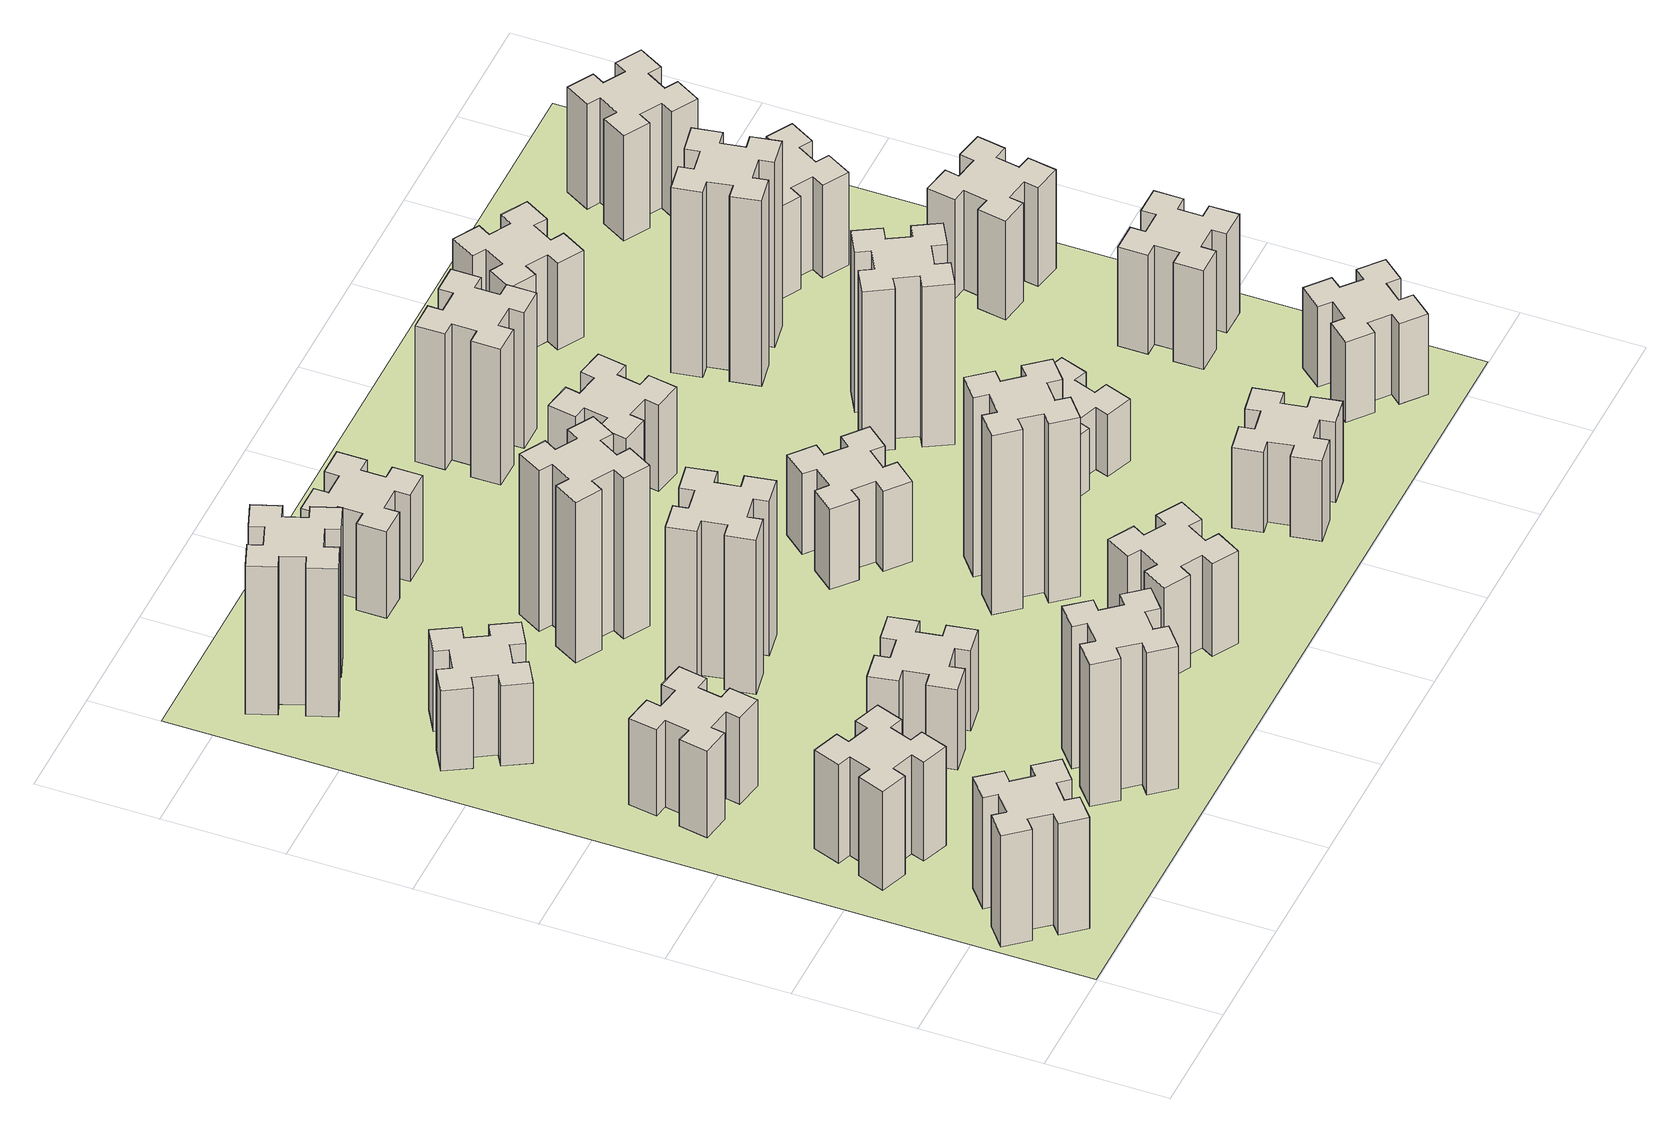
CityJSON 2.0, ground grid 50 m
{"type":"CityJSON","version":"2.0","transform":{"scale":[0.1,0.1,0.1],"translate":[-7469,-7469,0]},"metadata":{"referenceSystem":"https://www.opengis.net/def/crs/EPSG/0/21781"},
"CityObjects":{
"building1":{"type":"Building","attributes":{"class":"1000","function":"1000","usage":"1000","yearOfConstruction":2016,"roofType":"1000","measuredHeight":54,"storeysAboveGround":30,"storeysBelowGround":0},"geometry":[{"type":"Solid","lod":"1","boundaries":[[[[0,1,2,3,4,5,6,7,8,9,10,11,12,13,14,15,16,17,18,19]],[[17,16,20,21]],[[16,15,22,20]],[[15,14,23,22]],[[14,13,24,23]],[[13,12,25,24]],[[12,11,26,25]],[[11,10,27,26]],[[10,9,28,27]],[[9,8,29,28]],[[8,7,30,29]],[[7,6,31,30]],[[6,5,32,31]],[[5,4,33,32]],[[4,3,34,33]],[[3,2,35,34]],[[2,1,36,35]],[[1,0,37,36]],[[0,19,38,37]],[[19,18,39,38]],[[18,17,21,39]],[[24,25,26,27,28,29,30,31,32,33,34,35,36,37,38,39,21,20,22,23]]]]}]},
"building2":{"type":"Building","attributes":{"class":"1000","function":"1000","usage":"1000","yearOfConstruction":2016,"roofType":"1000","measuredHeight":48,"storeysAboveGround":30,"storeysBelowGround":0},"geometry":[{"type":"Solid","lod":"1","boundaries":[[[[40,41,42,43,44,45,46,47,48,49,50,51,52,53,54,55,56,57,58,59]],[[57,56,60,61]],[[56,55,62,60]],[[55,54,63,62]],[[54,53,64,63]],[[53,52,65,64]],[[52,51,66,65]],[[51,50,67,66]],[[50,49,68,67]],[[49,48,69,68]],[[48,47,70,69]],[[47,46,71,70]],[[46,45,72,71]],[[45,44,73,72]],[[44,43,74,73]],[[43,42,75,74]],[[42,41,76,75]],[[41,40,77,76]],[[40,59,78,77]],[[59,58,79,78]],[[58,57,61,79]],[[64,65,66,67,68,69,70,71,72,73,74,75,76,77,78,79,61,60,62,63]]]]}]},
"building3":{"type":"Building","attributes":{"class":"1000","function":"1000","usage":"1000","yearOfConstruction":2016,"roofType":"1000","measuredHeight":42,"storeysAboveGround":30,"storeysBelowGround":0},"geometry":[{"type":"Solid","lod":"1","boundaries":[[[[80,81,82,83,84,85,86,87,88,89,90,91,92,93,94,95,96,97,98,99]],[[97,96,100,101]],[[96,95,102,100]],[[95,94,103,102]],[[94,93,104,103]],[[93,92,105,104]],[[92,91,106,105]],[[91,90,107,106]],[[90,89,108,107]],[[89,88,109,108]],[[88,87,110,109]],[[87,86,111,110]],[[86,85,112,111]],[[85,84,113,112]],[[84,83,114,113]],[[83,82,115,114]],[[82,81,116,115]],[[81,80,117,116]],[[80,99,118,117]],[[99,98,119,118]],[[98,97,101,119]],[[104,105,106,107,108,109,110,111,112,113,114,115,116,117,118,119,101,100,102,103]]]]}]},
"building4":{"type":"Building","attributes":{"class":"1000","function":"1000","usage":"1000","yearOfConstruction":2016,"roofType":"1000","measuredHeight":39,"storeysAboveGround":30,"storeysBelowGround":0},"geometry":[{"type":"Solid","lod":"1","boundaries":[[[[120,121,122,123,124,125,126,127,128,129,130,131,132,133,134,135,136,137,138,139]],[[137,136,140,141]],[[136,135,142,140]],[[135,134,143,142]],[[134,133,144,143]],[[133,132,145,144]],[[132,131,146,145]],[[131,130,147,146]],[[130,129,148,147]],[[129,128,149,148]],[[128,127,150,149]],[[127,126,151,150]],[[126,125,152,151]],[[125,124,153,152]],[[124,123,154,153]],[[123,122,155,154]],[[122,121,156,155]],[[121,120,157,156]],[[120,139,158,157]],[[139,138,159,158]],[[138,137,141,159]],[[144,145,146,147,148,149,150,151,152,153,154,155,156,157,158,159,141,140,142,143]]]]}]},
"building5":{"type":"Building","attributes":{"class":"1000","function":"1000","usage":"1000","yearOfConstruction":2016,"roofType":"1000","measuredHeight":69,"storeysAboveGround":30,"storeysBelowGround":0},"geometry":[{"type":"Solid","lod":"1","boundaries":[[[[160,161,162,163,164,165,166,167,168,169,170,171,172,173,174,175,176,177,178,179]],[[177,176,180,181]],[[176,175,182,180]],[[175,174,183,182]],[[174,173,184,183]],[[173,172,185,184]],[[172,171,186,185]],[[171,170,187,186]],[[170,169,188,187]],[[169,168,189,188]],[[168,167,190,189]],[[167,166,191,190]],[[166,165,192,191]],[[165,164,193,192]],[[164,163,194,193]],[[163,162,195,194]],[[162,161,196,195]],[[161,160,197,196]],[[160,179,198,197]],[[179,178,199,198]],[[178,177,181,199]],[[184,185,186,187,188,189,190,191,192,193,194,195,196,197,198,199,181,180,182,183]]]]}]},
"building6":{"type":"Building","attributes":{"class":"1000","function":"1000","usage":"1000","yearOfConstruction":2016,"roofType":"1000","measuredHeight":39,"storeysAboveGround":30,"storeysBelowGround":0},"geometry":[{"type":"Solid","lod":"1","boundaries":[[[[200,201,202,203,204,205,206,207,208,209,210,211,212,213,214,215,216,217,218,219]],[[217,216,220,221]],[[216,215,222,220]],[[215,214,223,222]],[[214,213,224,223]],[[213,212,225,224]],[[212,211,226,225]],[[211,210,227,226]],[[210,209,228,227]],[[209,208,229,228]],[[208,207,230,229]],[[207,206,231,230]],[[206,205,232,231]],[[205,204,233,232]],[[204,203,234,233]],[[203,202,235,234]],[[202,201,236,235]],[[201,200,237,236]],[[200,219,238,237]],[[219,218,239,238]],[[218,217,221,239]],[[224,225,226,227,228,229,230,231,232,233,234,235,236,237,238,239,221,220,222,223]]]]}]},
"building7":{"type":"Building","attributes":{"class":"1000","function":"1000","usage":"1000","yearOfConstruction":2016,"roofType":"1000","measuredHeight":72,"storeysAboveGround":30,"storeysBelowGround":0},"geometry":[{"type":"Solid","lod":"1","boundaries":[[[[240,241,242,243,244,245,246,247,248,249,250,251,252,253,254,255,256,257,258,259]],[[257,256,260,261]],[[256,255,262,260]],[[255,254,263,262]],[[254,253,264,263]],[[253,252,265,264]],[[252,251,266,265]],[[251,250,267,266]],[[250,249,268,267]],[[249,248,269,268]],[[248,247,270,269]],[[247,246,271,270]],[[246,245,272,271]],[[245,244,273,272]],[[244,243,274,273]],[[243,242,275,274]],[[242,241,276,275]],[[241,240,277,276]],[[240,259,278,277]],[[259,258,279,278]],[[258,257,261,279]],[[264,265,266,267,268,269,270,271,272,273,274,275,276,277,278,279,261,260,262,263]]]]}]},
"building8":{"type":"Building","attributes":{"class":"1000","function":"1000","usage":"1000","yearOfConstruction":2016,"roofType":"1000","measuredHeight":75,"storeysAboveGround":30,"storeysBelowGround":0},"geometry":[{"type":"Solid","lod":"1","boundaries":[[[[280,281,282,283,284,285,286,287,288,289,290,291,292,293,294,295,296,297,298,299]],[[297,296,300,301]],[[296,295,302,300]],[[295,294,303,302]],[[294,293,304,303]],[[293,292,305,304]],[[292,291,306,305]],[[291,290,307,306]],[[290,289,308,307]],[[289,288,309,308]],[[288,287,310,309]],[[287,286,311,310]],[[286,285,312,311]],[[285,284,313,312]],[[284,283,314,313]],[[283,282,315,314]],[[282,281,316,315]],[[281,280,317,316]],[[280,299,318,317]],[[299,298,319,318]],[[298,297,301,319]],[[304,305,306,307,308,309,310,311,312,313,314,315,316,317,318,319,301,300,302,303]]]]}]},
"building9":{"type":"Building","attributes":{"class":"1000","function":"1000","usage":"1000","yearOfConstruction":2016,"roofType":"1000","measuredHeight":78,"storeysAboveGround":30,"storeysBelowGround":0},"geometry":[{"type":"Solid","lod":"1","boundaries":[[[[320,321,322,323,324,325,326,327,328,329,330,331,332,333,334,335,336,337,338,339]],[[337,336,340,341]],[[336,335,342,340]],[[335,334,343,342]],[[334,333,344,343]],[[333,332,345,344]],[[332,331,346,345]],[[331,330,347,346]],[[330,329,348,347]],[[329,328,349,348]],[[328,327,350,349]],[[327,326,351,350]],[[326,325,352,351]],[[325,324,353,352]],[[324,323,354,353]],[[323,322,355,354]],[[322,321,356,355]],[[321,320,357,356]],[[320,339,358,357]],[[339,338,359,358]],[[338,337,341,359]],[[344,345,346,347,348,349,350,351,352,353,354,355,356,357,358,359,341,340,342,343]]]]}]},
"building10":{"type":"Building","attributes":{"class":"1000","function":"1000","usage":"1000","yearOfConstruction":2016,"roofType":"1000","measuredHeight":45,"storeysAboveGround":30,"storeysBelowGround":0},"geometry":[{"type":"Solid","lod":"1","boundaries":[[[[360,361,362,363,364,365,366,367,368,369,370,371,372,373,374,375,376,377,378,379]],[[377,376,380,381]],[[376,375,382,380]],[[375,374,383,382]],[[374,373,384,383]],[[373,372,385,384]],[[372,371,386,385]],[[371,370,387,386]],[[370,369,388,387]],[[369,368,389,388]],[[368,367,390,389]],[[367,366,391,390]],[[366,365,392,391]],[[365,364,393,392]],[[364,363,394,393]],[[363,362,395,394]],[[362,361,396,395]],[[361,360,397,396]],[[360,379,398,397]],[[379,378,399,398]],[[378,377,381,399]],[[384,385,386,387,388,389,390,391,392,393,394,395,396,397,398,399,381,380,382,383]]]]}]},
"building11":{"type":"Building","attributes":{"class":"1000","function":"1000","usage":"1000","yearOfConstruction":2016,"roofType":"1000","measuredHeight":42,"storeysAboveGround":30,"storeysBelowGround":0},"geometry":[{"type":"Solid","lod":"1","boundaries":[[[[400,401,402,403,404,405,406,407,408,409,410,411,412,413,414,415,416,417,418,419]],[[417,416,420,421]],[[416,415,422,420]],[[415,414,423,422]],[[414,413,424,423]],[[413,412,425,424]],[[412,411,426,425]],[[411,410,427,426]],[[410,409,428,427]],[[409,408,429,428]],[[408,407,430,429]],[[407,406,431,430]],[[406,405,432,431]],[[405,404,433,432]],[[404,403,434,433]],[[403,402,435,434]],[[402,401,436,435]],[[401,400,437,436]],[[400,419,438,437]],[[419,418,439,438]],[[418,417,421,439]],[[424,425,426,427,428,429,430,431,432,433,434,435,436,437,438,439,421,420,422,423]]]]}]},
"building12":{"type":"Building","attributes":{"class":"1000","function":"1000","usage":"1000","yearOfConstruction":2016,"roofType":"1000","measuredHeight":87,"storeysAboveGround":30,"storeysBelowGround":0},"geometry":[{"type":"Solid","lod":"1","boundaries":[[[[440,441,442,443,444,445,446,447,448,449,450,451,452,453,454,455,456,457,458,459]],[[457,456,460,461]],[[456,455,462,460]],[[455,454,463,462]],[[454,453,464,463]],[[453,452,465,464]],[[452,451,466,465]],[[451,450,467,466]],[[450,449,468,467]],[[449,448,469,468]],[[448,447,470,469]],[[447,446,471,470]],[[446,445,472,471]],[[445,444,473,472]],[[444,443,474,473]],[[443,442,475,474]],[[442,441,476,475]],[[441,440,477,476]],[[440,459,478,477]],[[459,458,479,478]],[[458,457,461,479]],[[464,465,466,467,468,469,470,471,472,473,474,475,476,477,478,479,461,460,462,463]]]]}]},
"building13":{"type":"Building","attributes":{"class":"1000","function":"1000","usage":"1000","yearOfConstruction":2016,"roofType":"1000","measuredHeight":39,"storeysAboveGround":30,"storeysBelowGround":0},"geometry":[{"type":"Solid","lod":"1","boundaries":[[[[480,481,482,483,484,485,486,487,488,489,490,491,492,493,494,495,496,497,498,499]],[[497,496,500,501]],[[496,495,502,500]],[[495,494,503,502]],[[494,493,504,503]],[[493,492,505,504]],[[492,491,506,505]],[[491,490,507,506]],[[490,489,508,507]],[[489,488,509,508]],[[488,487,510,509]],[[487,486,511,510]],[[486,485,512,511]],[[485,484,513,512]],[[484,483,514,513]],[[483,482,515,514]],[[482,481,516,515]],[[481,480,517,516]],[[480,499,518,517]],[[499,498,519,518]],[[498,497,501,519]],[[504,505,506,507,508,509,510,511,512,513,514,515,516,517,518,519,501,500,502,503]]]]}]},
"building14":{"type":"Building","attributes":{"class":"1000","function":"1000","usage":"1000","yearOfConstruction":2016,"roofType":"1000","measuredHeight":42,"storeysAboveGround":30,"storeysBelowGround":0},"geometry":[{"type":"Solid","lod":"1","boundaries":[[[[520,521,522,523,524,525,526,527,528,529,530,531,532,533,534,535,536,537,538,539]],[[537,536,540,541]],[[536,535,542,540]],[[535,534,543,542]],[[534,533,544,543]],[[533,532,545,544]],[[532,531,546,545]],[[531,530,547,546]],[[530,529,548,547]],[[529,528,549,548]],[[528,527,550,549]],[[527,526,551,550]],[[526,525,552,551]],[[525,524,553,552]],[[524,523,554,553]],[[523,522,555,554]],[[522,521,556,555]],[[521,520,557,556]],[[520,539,558,557]],[[539,538,559,558]],[[538,537,541,559]],[[544,545,546,547,548,549,550,551,552,553,554,555,556,557,558,559,541,540,542,543]]]]}]},
"building15":{"type":"Building","attributes":{"class":"1000","function":"1000","usage":"1000","yearOfConstruction":2016,"roofType":"1000","measuredHeight":39,"storeysAboveGround":30,"storeysBelowGround":0},"geometry":[{"type":"Solid","lod":"1","boundaries":[[[[560,561,562,563,564,565,566,567,568,569,570,571,572,573,574,575,576,577,578,579]],[[577,576,580,581]],[[576,575,582,580]],[[575,574,583,582]],[[574,573,584,583]],[[573,572,585,584]],[[572,571,586,585]],[[571,570,587,586]],[[570,569,588,587]],[[569,568,589,588]],[[568,567,590,589]],[[567,566,591,590]],[[566,565,592,591]],[[565,564,593,592]],[[564,563,594,593]],[[563,562,595,594]],[[562,561,596,595]],[[561,560,597,596]],[[560,579,598,597]],[[579,578,599,598]],[[578,577,581,599]],[[584,585,586,587,588,589,590,591,592,593,594,595,596,597,598,599,581,580,582,583]]]]}]},
"building16":{"type":"Building","attributes":{"class":"1000","function":"1000","usage":"1000","yearOfConstruction":2016,"roofType":"1000","measuredHeight":66,"storeysAboveGround":30,"storeysBelowGround":0},"geometry":[{"type":"Solid","lod":"1","boundaries":[[[[600,601,602,603,604,605,606,607,608,609,610,611,612,613,614,615,616,617,618,619]],[[617,616,620,621]],[[616,615,622,620]],[[615,614,623,622]],[[614,613,624,623]],[[613,612,625,624]],[[612,611,626,625]],[[611,610,627,626]],[[610,609,628,627]],[[609,608,629,628]],[[608,607,630,629]],[[607,606,631,630]],[[606,605,632,631]],[[605,604,633,632]],[[604,603,634,633]],[[603,602,635,634]],[[602,601,636,635]],[[601,600,637,636]],[[600,619,638,637]],[[619,618,639,638]],[[618,617,621,639]],[[624,625,626,627,628,629,630,631,632,633,634,635,636,637,638,639,621,620,622,623]]]]}]},
"building17":{"type":"Building","attributes":{"class":"1000","function":"1000","usage":"1000","yearOfConstruction":2016,"roofType":"1000","measuredHeight":30,"storeysAboveGround":30,"storeysBelowGround":0},"geometry":[{"type":"Solid","lod":"1","boundaries":[[[[640,641,642,643,644,645,646,647,648,649,650,651,652,653,654,655,656,657,658,659]],[[657,656,660,661]],[[656,655,662,660]],[[655,654,663,662]],[[654,653,664,663]],[[653,652,665,664]],[[652,651,666,665]],[[651,650,667,666]],[[650,649,668,667]],[[649,648,669,668]],[[648,647,670,669]],[[647,646,671,670]],[[646,645,672,671]],[[645,644,673,672]],[[644,643,674,673]],[[643,642,675,674]],[[642,641,676,675]],[[641,640,677,676]],[[640,659,678,677]],[[659,658,679,678]],[[658,657,661,679]],[[664,665,666,667,668,669,670,671,672,673,674,675,676,677,678,679,661,660,662,663]]]]}]},
"building18":{"type":"Building","attributes":{"class":"1000","function":"1000","usage":"1000","yearOfConstruction":2016,"roofType":"1000","measuredHeight":78,"storeysAboveGround":30,"storeysBelowGround":0},"geometry":[{"type":"Solid","lod":"1","boundaries":[[[[680,681,682,683,684,685,686,687,688,689,690,691,692,693,694,695,696,697,698,699]],[[697,696,700,701]],[[696,695,702,700]],[[695,694,703,702]],[[694,693,704,703]],[[693,692,705,704]],[[692,691,706,705]],[[691,690,707,706]],[[690,689,708,707]],[[689,688,709,708]],[[688,687,710,709]],[[687,686,711,710]],[[686,685,712,711]],[[685,684,713,712]],[[684,683,714,713]],[[683,682,715,714]],[[682,681,716,715]],[[681,680,717,716]],[[680,699,718,717]],[[699,698,719,718]],[[698,697,701,719]],[[704,705,706,707,708,709,710,711,712,713,714,715,716,717,718,719,701,700,702,703]]]]}]},
"building19":{"type":"Building","attributes":{"class":"1000","function":"1000","usage":"1000","yearOfConstruction":2016,"roofType":"1000","measuredHeight":90,"storeysAboveGround":30,"storeysBelowGround":0},"geometry":[{"type":"Solid","lod":"1","boundaries":[[[[720,721,722,723,724,725,726,727,728,729,730,731,732,733,734,735,736,737,738,739]],[[737,736,740,741]],[[736,735,742,740]],[[735,734,743,742]],[[734,733,744,743]],[[733,732,745,744]],[[732,731,746,745]],[[731,730,747,746]],[[730,729,748,747]],[[729,728,749,748]],[[728,727,750,749]],[[727,726,751,750]],[[726,725,752,751]],[[725,724,753,752]],[[724,723,754,753]],[[723,722,755,754]],[[722,721,756,755]],[[721,720,757,756]],[[720,739,758,757]],[[739,738,759,758]],[[738,737,741,759]],[[744,745,746,747,748,749,750,751,752,753,754,755,756,757,758,759,741,740,742,743]]]]}]},
"building20":{"type":"Building","attributes":{"class":"1000","function":"1000","usage":"1000","yearOfConstruction":2016,"roofType":"1000","measuredHeight":42,"storeysAboveGround":30,"storeysBelowGround":0},"geometry":[{"type":"Solid","lod":"1","boundaries":[[[[760,761,762,763,764,765,766,767,768,769,770,771,772,773,774,775,776,777,778,779]],[[777,776,780,781]],[[776,775,782,780]],[[775,774,783,782]],[[774,773,784,783]],[[773,772,785,784]],[[772,771,786,785]],[[771,770,787,786]],[[770,769,788,787]],[[769,768,789,788]],[[768,767,790,789]],[[767,766,791,790]],[[766,765,792,791]],[[765,764,793,792]],[[764,763,794,793]],[[763,762,795,794]],[[762,761,796,795]],[[761,760,797,796]],[[760,779,798,797]],[[779,778,799,798]],[[778,777,781,799]],[[784,785,786,787,788,789,790,791,792,793,794,795,796,797,798,799,781,780,782,783]]]]}]},
"building21":{"type":"Building","attributes":{"class":"1000","function":"1000","usage":"1000","yearOfConstruction":2016,"roofType":"1000","measuredHeight":39,"storeysAboveGround":30,"storeysBelowGround":0},"geometry":[{"type":"Solid","lod":"1","boundaries":[[[[800,801,802,803,804,805,806,807,808,809,810,811,812,813,814,815,816,817,818,819]],[[817,816,820,821]],[[816,815,822,820]],[[815,814,823,822]],[[814,813,824,823]],[[813,812,825,824]],[[812,811,826,825]],[[811,810,827,826]],[[810,809,828,827]],[[809,808,829,828]],[[808,807,830,829]],[[807,806,831,830]],[[806,805,832,831]],[[805,804,833,832]],[[804,803,834,833]],[[803,802,835,834]],[[802,801,836,835]],[[801,800,837,836]],[[800,819,838,837]],[[819,818,839,838]],[[818,817,821,839]],[[824,825,826,827,828,829,830,831,832,833,834,835,836,837,838,839,821,820,822,823]]]]}]},
"building22":{"type":"Building","attributes":{"class":"1000","function":"1000","usage":"1000","yearOfConstruction":2016,"roofType":"1000","measuredHeight":48,"storeysAboveGround":30,"storeysBelowGround":0},"geometry":[{"type":"Solid","lod":"1","boundaries":[[[[840,841,842,843,844,845,846,847,848,849,850,851,852,853,854,855,856,857,858,859]],[[857,856,860,861]],[[856,855,862,860]],[[855,854,863,862]],[[854,853,864,863]],[[853,852,865,864]],[[852,851,866,865]],[[851,850,867,866]],[[850,849,868,867]],[[849,848,869,868]],[[848,847,870,869]],[[847,846,871,870]],[[846,845,872,871]],[[845,844,873,872]],[[844,843,874,873]],[[843,842,875,874]],[[842,841,876,875]],[[841,840,877,876]],[[840,859,878,877]],[[859,858,879,878]],[[858,857,861,879]],[[864,865,866,867,868,869,870,871,872,873,874,875,876,877,878,879,861,860,862,863]]]]}]},
"building23":{"type":"Building","attributes":{"class":"1000","function":"1000","usage":"1000","yearOfConstruction":2016,"roofType":"1000","measuredHeight":48,"storeysAboveGround":30,"storeysBelowGround":0},"geometry":[{"type":"Solid","lod":"1","boundaries":[[[[880,881,882,883,884,885,886,887,888,889,890,891,892,893,894,895,896,897,898,899]],[[897,896,900,901]],[[896,895,902,900]],[[895,894,903,902]],[[894,893,904,903]],[[893,892,905,904]],[[892,891,906,905]],[[891,890,907,906]],[[890,889,908,907]],[[889,888,909,908]],[[888,887,910,909]],[[887,886,911,910]],[[886,885,912,911]],[[885,884,913,912]],[[884,883,914,913]],[[883,882,915,914]],[[882,881,916,915]],[[881,880,917,916]],[[880,899,918,917]],[[899,898,919,918]],[[898,897,901,919]],[[904,905,906,907,908,909,910,911,912,913,914,915,916,917,918,919,901,900,902,903]]]]}]},
"building24":{"type":"Building","attributes":{"class":"1000","function":"1000","usage":"1000","yearOfConstruction":2016,"roofType":"1000","measuredHeight":45,"storeysAboveGround":30,"storeysBelowGround":0},"geometry":[{"type":"Solid","lod":"1","boundaries":[[[[920,921,922,923,924,925,926,927,928,929,930,931,932,933,934,935,936,937,938,939]],[[937,936,940,941]],[[936,935,942,940]],[[935,934,943,942]],[[934,933,944,943]],[[933,932,945,944]],[[932,931,946,945]],[[931,930,947,946]],[[930,929,948,947]],[[929,928,949,948]],[[928,927,950,949]],[[927,926,951,950]],[[926,925,952,951]],[[925,924,953,952]],[[924,923,954,953]],[[923,922,955,954]],[[922,921,956,955]],[[921,920,957,956]],[[920,939,958,957]],[[939,938,959,958]],[[938,937,941,959]],[[944,945,946,947,948,949,950,951,952,953,954,955,956,957,958,959,941,940,942,943]]]]}]},
"building25":{"type":"Building","attributes":{"class":"1000","function":"1000","usage":"1000","yearOfConstruction":2016,"roofType":"1000","measuredHeight":51,"storeysAboveGround":30,"storeysBelowGround":0},"geometry":[{"type":"Solid","lod":"1","boundaries":[[[[960,961,962,963,964,965,966,967,968,969,970,971,972,973,974,975,976,977,978,979]],[[977,976,980,981]],[[976,975,982,980]],[[975,974,983,982]],[[974,973,984,983]],[[973,972,985,984]],[[972,971,986,985]],[[971,970,987,986]],[[970,969,988,987]],[[969,968,989,988]],[[968,967,990,989]],[[967,966,991,990]],[[966,965,992,991]],[[965,964,993,992]],[[964,963,994,993]],[[963,962,995,994]],[[962,961,996,995]],[[961,960,997,996]],[[960,979,998,997]],[[979,978,999,998]],[[978,977,981,999]],[[984,985,986,987,988,989,990,991,992,993,994,995,996,997,998,999,981,980,982,983]]]]}]},
"landuse1":{"type":"LandUse","attributes":{"name":"plot1","function":"1010"},"geometry":[{"type":"MultiSurface","lod":"1","boundaries":[[[1000,1001,1002,1003]]]}]}
},
"vertices":[
[159,343,0],[223,266,0],[177,228,0],[254,136,0],[346,213,0],[308,259,0],[384,323,0],[423,277,0],[515,354,0],[438,446,0],[392,408,0],[327,484,0],[373,523,0],[296,615,0],[204,538,0],[243,492,0],[166,427,0],[128,473,0],[36,396,0],[113,304,0],[166,427,540],[128,473,540],[243,492,540],[204,538,540],[296,615,540],[373,523,540],[327,484,540],[392,408,540],[438,446,540],[515,354,540],[423,277,540],[384,323,540],[308,259,540],[346,213,540],[254,136,540],[177,228,540],[223,266,540],[159,343,540],[113,304,540],[36,396,540],
[291,929,0],[385,895,0],[364,839,0],[477,797,0],[518,910,0],[462,931,0],[496,1025,0],[552,1004,0],[593,1117,0],[480,1158,0],[460,1102,0],[366,1136,0],[387,1192,0],[274,1233,0],[233,1120,0],[289,1100,0],[255,1006,0],[199,1027,0],[157,914,0],[270,873,0],[255,1006,480],[199,1027,480],[289,1100,480],[233,1120,480],[274,1233,480],[387,1192,480],[366,1136,480],[460,1102,480],[480,1158,480],[593,1117,480],[552,1004,480],[496,1025,480],[462,931,480],[518,910,480],[477,797,480],[364,839,480],[385,895,480],[291,929,480],[270,873,480],[157,914,480],
[475,1687,0],[492,1785,0],[551,1775,0],[572,1893,0],[454,1914,0],[444,1855,0],[345,1872,0],[356,1931,0],[237,1952,0],[217,1834,0],[276,1824,0],[258,1725,0],[199,1736,0],[178,1617,0],[297,1597,0],[307,1656,0],[405,1638,0],[395,1579,0],[513,1558,0],[534,1677,0],[405,1638,420],[395,1579,420],[307,1656,420],[297,1597,420],[178,1617,420],[199,1736,420],[258,1725,420],[276,1824,420],[217,1834,420],[237,1952,420],[356,1931,420],[345,1872,420],[444,1855,420],[454,1914,420],[572,1893,420],[551,1775,420],[492,1785,420],[475,1687,420],[534,1677,420],[513,1558,420],
[255,2584,0],[305,2497,0],[253,2467,0],[313,2363,0],[417,2423,0],[387,2475,0],[474,2525,0],[504,2473,0],[608,2533,0],[548,2637,0],[496,2607,0],[446,2694,0],[498,2724,0],[438,2828,0],[334,2768,0],[364,2716,0],[277,2666,0],[247,2718,0],[143,2658,0],[203,2554,0],[277,2666,390],[247,2718,390],[364,2716,390],[334,2768,390],[438,2828,390],[498,2724,390],[446,2694,390],[496,2607,390],[548,2637,390],[608,2533,390],[504,2473,390],[474,2525,390],[387,2475,390],[417,2423,390],[313,2363,390],[253,2467,390],[305,2497,390],[255,2584,390],[203,2554,390],[143,2658,390],
[1232,408,0],[1167,484,0],[1213,523,0],[1136,615,0],[1044,538,0],[1083,492,0],[1006,427,0],[968,473,0],[876,396,0],[953,304,0],[999,343,0],[1063,266,0],[1017,228,0],[1094,136,0],[1186,213,0],[1148,259,0],[1224,323,0],[1263,277,0],[1355,354,0],[1278,446,0],[1224,323,690],[1263,277,690],[1148,259,690],[1186,213,690],[1094,136,690],[1017,228,690],[1063,266,690],[999,343,690],[953,304,690],[876,396,690],[968,473,690],[1006,427,690],[1083,492,690],[1044,538,690],[1136,615,690],[1213,523,690],[1167,484,690],[1232,408,690],[1278,446,690],[1355,354,690],
[1045,1232,0],[947,1215,0],[937,1274,0],[818,1253,0],[839,1135,0],[898,1145,0],[916,1047,0],[857,1037,0],[877,918,0],[996,939,0],[985,998,0],[1084,1016,0],[1094,957,0],[1212,977,0],[1191,1096,0],[1132,1085,0],[1115,1184,0],[1174,1194,0],[1153,1312,0],[1035,1291,0],[1115,1184,390],[1174,1194,390],[1132,1085,390],[1191,1096,390],[1212,977,390],[1094,957,390],[1084,1016,390],[985,998,390],[996,939,390],[877,918,390],[857,1037,390],[916,1047,390],[898,1145,390],[839,1135,390],[818,1253,390],[937,1274,390],[947,1215,390],[1045,1232,390],[1035,1291,390],[1153,1312,390],
[366,3215,0],[460,3249,0],[480,3193,0],[593,3234,0],[552,3347,0],[496,3326,0],[462,3420,0],[518,3440,0],[477,3553,0],[364,3512,0],[385,3456,0],[291,3422,0],[270,3478,0],[157,3437,0],[199,3324,0],[255,3345,0],[289,3251,0],[233,3230,0],[274,3117,0],[387,3159,0],[289,3251,720],[233,3230,720],[255,3345,720],[199,3324,720],[157,3437,720],[270,3478,720],[291,3422,720],[385,3456,720],[364,3512,720],[477,3553,720],[518,3440,720],[462,3420,720],[496,3326,720],[552,3347,720],[593,3234,720],[480,3193,720],[460,3249,720],[366,3215,720],[387,3159,720],[274,3117,720],
[1085,1838,0],[1184,1856,0],[1194,1797,0],[1312,1817,0],[1291,1936,0],[1232,1925,0],[1215,2024,0],[1274,2034,0],[1253,2152,0],[1135,2131,0],[1145,2072,0],[1047,2055,0],[1037,2114,0],[918,2093,0],[939,1975,0],[998,1985,0],[1016,1887,0],[957,1877,0],[977,1758,0],[1096,1779,0],[1016,1887,750],[957,1877,750],[998,1985,750],[939,1975,750],[918,2093,750],[1037,2114,750],[1047,2055,750],[1145,2072,750],[1135,2131,750],[1253,2152,750],[1274,2034,750],[1215,2024,750],[1232,1925,750],[1291,1936,750],[1312,1817,750],[1194,1797,750],[1184,1856,750],[1085,1838,750],[1096,1779,750],[977,1758,750],
[1017,2425,0],[1104,2375,0],[1074,2323,0],[1178,2263,0],[1238,2367,0],[1186,2397,0],[1236,2484,0],[1288,2454,0],[1348,2558,0],[1244,2618,0],[1214,2566,0],[1127,2616,0],[1157,2668,0],[1053,2728,0],[993,2624,0],[1045,2594,0],[995,2507,0],[943,2537,0],[883,2433,0],[987,2373,0],[995,2507,780],[943,2537,780],[1045,2594,780],[993,2624,780],[1053,2728,780],[1157,2668,780],[1127,2616,780],[1214,2566,780],[1244,2618,780],[1348,2558,780],[1288,2454,780],[1236,2484,780],[1186,2397,780],[1238,2367,780],[1178,2263,780],[1074,2323,780],[1104,2375,780],[1017,2425,780],[987,2373,780],[883,2433,780],
[1785,574,0],[1735,487,0],[1683,517,0],[1623,413,0],[1727,353,0],[1757,405,0],[1844,355,0],[1814,303,0],[1918,243,0],[1978,347,0],[1926,377,0],[1976,464,0],[2028,434,0],[2088,538,0],[1984,598,0],[1954,546,0],[1867,596,0],[1897,648,0],[1793,708,0],[1733,604,0],[1867,596,450],[1897,648,450],[1954,546,450],[1984,598,450],[2088,538,450],[2028,434,450],[1976,464,450],[1926,377,450],[1978,347,450],[1918,243,450],[1814,303,450],[1844,355,450],[1757,405,450],[1727,353,450],[1623,413,450],[1683,517,450],[1735,487,450],[1785,574,450],[1733,604,450],[1793,708,450],
[1125,3285,0],[1125,3385,0],[1185,3385,0],[1185,3505,0],[1065,3505,0],[1065,3445,0],[965,3445,0],[965,3505,0],[845,3505,0],[845,3385,0],[905,3385,0],[905,3285,0],[845,3285,0],[845,3165,0],[965,3165,0],[965,3225,0],[1065,3225,0],[1065,3165,0],[1185,3165,0],[1185,3285,0],[1065,3225,420],[1065,3165,420],[965,3225,420],[965,3165,420],[845,3165,420],[845,3285,420],[905,3285,420],[905,3385,420],[845,3385,420],[845,3505,420],[965,3505,420],[965,3445,420],[1065,3445,420],[1065,3505,420],[1185,3505,420],[1185,3385,420],[1125,3385,420],[1125,3285,420],[1185,3285,420],[1185,3165,420],
[1839,1083,0],[1903,1006,0],[1857,968,0],[1934,876,0],[2026,953,0],[1988,999,0],[2064,1063,0],[2103,1017,0],[2195,1094,0],[2118,1186,0],[2072,1148,0],[2007,1224,0],[2053,1263,0],[1976,1355,0],[1884,1278,0],[1923,1232,0],[1846,1167,0],[1808,1213,0],[1716,1136,0],[1793,1044,0],[1846,1167,870],[1808,1213,870],[1923,1232,870],[1884,1278,870],[1976,1355,870],[2053,1263,870],[2007,1224,870],[2072,1148,870],[2118,1186,870],[2195,1094,870],[2103,1017,870],[2064,1063,870],[1988,999,870],[2026,953,870],[1934,876,870],[1857,968,870],[1903,1006,870],[1839,1083,870],[1793,1044,870],[1716,1136,870],
[1746,1703,0],[1823,1639,0],[1784,1593,0],[1876,1516,0],[1953,1608,0],[1907,1646,0],[1972,1723,0],[2018,1684,0],[2095,1776,0],[2003,1853,0],[1964,1807,0],[1888,1872,0],[1926,1918,0],[1834,1995,0],[1757,1903,0],[1803,1864,0],[1739,1788,0],[1693,1826,0],[1616,1734,0],[1708,1657,0],[1739,1788,390],[1693,1826,390],[1803,1864,390],[1757,1903,390],[1834,1995,390],[1926,1918,390],[1888,1872,390],[1964,1807,390],[2003,1853,390],[2095,1776,390],[2018,1684,390],[1972,1723,390],[1907,1646,390],[1953,1608,390],[1876,1516,390],[1784,1593,390],[1823,1639,390],[1746,1703,390],[1708,1657,390],[1616,1734,390],
[1756,2764,0],[1738,2665,0],[1679,2676,0],[1658,2557,0],[1777,2537,0],[1787,2596,0],[1885,2578,0],[1875,2519,0],[1993,2498,0],[2014,2617,0],[1955,2627,0],[1972,2725,0],[2031,2715,0],[2052,2833,0],[1934,2854,0],[1924,2795,0],[1825,2812,0],[1836,2871,0],[1717,2892,0],[1697,2774,0],[1825,2812,420],[1836,2871,420],[1924,2795,420],[1934,2854,420],[2052,2833,420],[2031,2715,420],[1972,2725,420],[1955,2627,420],[2014,2617,420],[1993,2498,420],[1875,2519,420],[1885,2578,420],[1787,2596,420],[1777,2537,420],[1658,2557,420],[1679,2676,420],[1738,2665,420],[1756,2764,420],[1697,2774,420],[1717,2892,420],
[2665,258,0],[2764,276,0],[2774,217,0],[2892,237,0],[2871,356,0],[2812,345,0],[2795,444,0],[2854,454,0],[2833,572,0],[2715,551,0],[2725,492,0],[2627,475,0],[2617,534,0],[2498,513,0],[2519,395,0],[2578,405,0],[2596,307,0],[2537,297,0],[2557,178,0],[2676,199,0],[2596,307,390],[2537,297,390],[2578,405,390],[2519,395,390],[2498,513,390],[2617,534,390],[2627,475,390],[2725,492,390],[2715,551,390],[2833,572,390],[2854,454,390],[2795,444,390],[2812,345,390],[2871,356,390],[2892,237,390],[2774,217,390],[2764,276,390],[2665,258,390],[2676,199,390],[2557,178,390],
[1745,3285,0],[1745,3185,0],[1685,3185,0],[1685,3065,0],[1805,3065,0],[1805,3125,0],[1905,3125,0],[1905,3065,0],[2025,3065,0],[2025,3185,0],[1965,3185,0],[1965,3285,0],[2025,3285,0],[2025,3405,0],[1905,3405,0],[1905,3345,0],[1805,3345,0],[1805,3405,0],[1685,3405,0],[1685,3285,0],[1805,3345,660],[1805,3405,660],[1905,3345,660],[1905,3405,660],[2025,3405,660],[2025,3285,660],[1965,3285,660],[1965,3185,660],[2025,3185,660],[2025,3065,660],[1905,3065,660],[1905,3125,660],[1805,3125,660],[1805,3065,660],[1685,3065,660],[1685,3185,660],[1745,3185,660],[1745,3285,660],[1685,3285,660],[1685,3405,660],
[2509,1300,0],[2475,1206,0],[2419,1227,0],[2377,1114,0],[2490,1073,0],[2511,1129,0],[2605,1095,0],[2584,1039,0],[2697,997,0],[2738,1110,0],[2682,1131,0],[2716,1225,0],[2772,1204,0],[2813,1317,0],[2700,1358,0],[2680,1302,0],[2586,1336,0],[2607,1392,0],[2494,1433,0],[2453,1320,0],[2586,1336,300],[2607,1392,300],[2680,1302,300],[2700,1358,300],[2813,1317,300],[2772,1204,300],[2716,1225,300],[2682,1131,300],[2738,1110,300],[2697,997,300],[2584,1039,300],[2605,1095,300],[2511,1129,300],[2490,1073,300],[2377,1114,300],[2419,1227,300],[2475,1206,300],[2509,1300,300],[2453,1320,300],[2494,1433,300],
[2584,1976,0],[2497,1926,0],[2467,1978,0],[2363,1918,0],[2423,1814,0],[2475,1844,0],[2525,1757,0],[2473,1727,0],[2533,1623,0],[2637,1683,0],[2607,1735,0],[2694,1785,0],[2724,1733,0],[2828,1793,0],[2768,1897,0],[2716,1867,0],[2666,1954,0],[2718,1984,0],[2658,2088,0],[2554,2028,0],[2666,1954,780],[2718,1984,780],[2716,1867,780],[2768,1897,780],[2828,1793,780],[2724,1733,780],[2694,1785,780],[2607,1735,780],[2637,1683,780],[2533,1623,780],[2473,1727,780],[2525,1757,780],[2475,1844,780],[2423,1814,780],[2363,1918,780],[2467,1978,780],[2497,1926,780],[2584,1976,780],[2554,2028,780],[2658,2088,780],
[2665,2478,0],[2764,2496,0],[2774,2437,0],[2892,2457,0],[2871,2576,0],[2812,2565,0],[2795,2664,0],[2854,2674,0],[2833,2792,0],[2715,2771,0],[2725,2712,0],[2627,2695,0],[2617,2754,0],[2498,2733,0],[2519,2615,0],[2578,2625,0],[2596,2527,0],[2537,2517,0],[2557,2398,0],[2676,2419,0],[2596,2527,900],[2537,2517,900],[2578,2625,900],[2519,2615,900],[2498,2733,900],[2617,2754,900],[2627,2695,900],[2725,2712,900],[2715,2771,900],[2833,2792,900],[2854,2674,900],[2795,2664,900],[2812,2565,900],[2871,2576,900],[2892,2457,900],[2774,2437,900],[2764,2496,900],[2665,2478,900],[2676,2419,900],[2557,2398,900],
[2425,3434,0],[2375,3347,0],[2323,3377,0],[2263,3273,0],[2367,3213,0],[2397,3265,0],[2484,3215,0],[2454,3163,0],[2558,3103,0],[2618,3207,0],[2566,3237,0],[2616,3324,0],[2668,3294,0],[2728,3398,0],[2624,3458,0],[2594,3406,0],[2507,3456,0],[2537,3508,0],[2433,3568,0],[2373,3464,0],[2507,3456,420],[2537,3508,420],[2594,3406,420],[2624,3458,420],[2728,3398,420],[2668,3294,420],[2616,3324,420],[2566,3237,420],[2618,3207,420],[2558,3103,420],[2454,3163,420],[2484,3215,420],[2397,3265,420],[2367,3213,420],[2263,3273,420],[2323,3377,420],[2375,3347,420],[2425,3434,420],[2373,3464,420],[2433,3568,420],
[3326,323,0],[3403,259,0],[3364,213,0],[3456,136,0],[3533,228,0],[3487,266,0],[3552,343,0],[3598,304,0],[3675,396,0],[3583,473,0],[3544,427,0],[3468,492,0],[3506,538,0],[3414,615,0],[3337,523,0],[3383,484,0],[3319,408,0],[3273,446,0],[3196,354,0],[3288,277,0],[3319,408,390],[3273,446,390],[3383,484,390],[3337,523,390],[3414,615,390],[3506,538,390],[3468,492,390],[3544,427,390],[3583,473,390],[3675,396,390],[3598,304,390],[3552,343,390],[3487,266,390],[3533,228,390],[3456,136,390],[3364,213,390],[3403,259,390],[3326,323,390],[3288,277,390],[3196,354,390],
[3385,1005,0],[3485,1005,0],[3485,945,0],[3605,945,0],[3605,1065,0],[3545,1065,0],[3545,1165,0],[3605,1165,0],[3605,1285,0],[3485,1285,0],[3485,1225,0],[3385,1225,0],[3385,1285,0],[3265,1285,0],[3265,1165,0],[3325,1165,0],[3325,1065,0],[3265,1065,0],[3265,945,0],[3385,945,0],[3325,1065,480],[3265,1065,480],[3325,1165,480],[3265,1165,480],[3265,1285,480],[3385,1285,480],[3385,1225,480],[3485,1225,480],[3485,1285,480],[3605,1285,480],[3605,1165,480],[3545,1165,480],[3545,1065,480],[3605,1065,480],[3605,945,480],[3485,945,480],[3485,1005,480],[3385,1005,480],[3385,945,480],[3265,945,480],
[3367,1756,0],[3465,1738,0],[3455,1679,0],[3573,1658,0],[3594,1777,0],[3535,1787,0],[3552,1885,0],[3611,1875,0],[3632,1993,0],[3514,2014,0],[3504,1955,0],[3405,1972,0],[3416,2031,0],[3297,2052,0],[3277,1934,0],[3336,1924,0],[3318,1825,0],[3259,1836,0],[3238,1717,0],[3357,1697,0],[3318,1825,480],[3259,1836,480],[3336,1924,480],[3277,1934,480],[3297,2052,480],[3416,2031,480],[3405,1972,480],[3504,1955,480],[3514,2014,480],[3632,1993,480],[3611,1875,480],[3552,1885,480],[3535,1787,480],[3594,1777,480],[3573,1658,480],[3455,1679,480],[3465,1738,480],[3367,1756,480],[3357,1697,480],[3238,1717,480],
[3334,2666,0],[3247,2716,0],[3277,2768,0],[3173,2828,0],[3113,2724,0],[3165,2694,0],[3115,2607,0],[3063,2637,0],[3003,2533,0],[3107,2473,0],[3137,2525,0],[3224,2475,0],[3194,2423,0],[3298,2363,0],[3358,2467,0],[3306,2497,0],[3356,2584,0],[3408,2554,0],[3468,2658,0],[3364,2718,0],[3356,2584,450],[3408,2554,450],[3306,2497,450],[3358,2467,450],[3298,2363,450],[3194,2423,450],[3224,2475,450],[3137,2525,450],[3107,2473,450],[3003,2533,450],[3063,2637,450],[3115,2607,450],[3165,2694,450],[3113,2724,450],[3173,2828,450],[3277,2768,450],[3247,2716,450],[3334,2666,450],[3364,2718,450],[3468,2658,450],
[3237,3165,0],[3324,3115,0],[3294,3063,0],[3398,3003,0],[3458,3107,0],[3406,3137,0],[3456,3224,0],[3508,3194,0],[3568,3298,0],[3464,3358,0],[3434,3306,0],[3347,3356,0],[3377,3408,0],[3273,3468,0],[3213,3364,0],[3265,3334,0],[3215,3247,0],[3163,3277,0],[3103,3173,0],[3207,3113,0],[3215,3247,510],[3163,3277,510],[3265,3334,510],[3213,3364,510],[3273,3468,510],[3377,3408,510],[3347,3356,510],[3434,3306,510],[3464,3358,510],[3568,3298,510],[3508,3194,510],[3456,3224,510],[3406,3137,510],[3458,3107,510],[3398,3003,510],[3294,3063,510],[3324,3115,510],[3237,3165,510],[3207,3113,510],[3103,3173,510],
[5,3705,0],[3705,3705,0],[3705,5,0],[5,5,0]
]}
